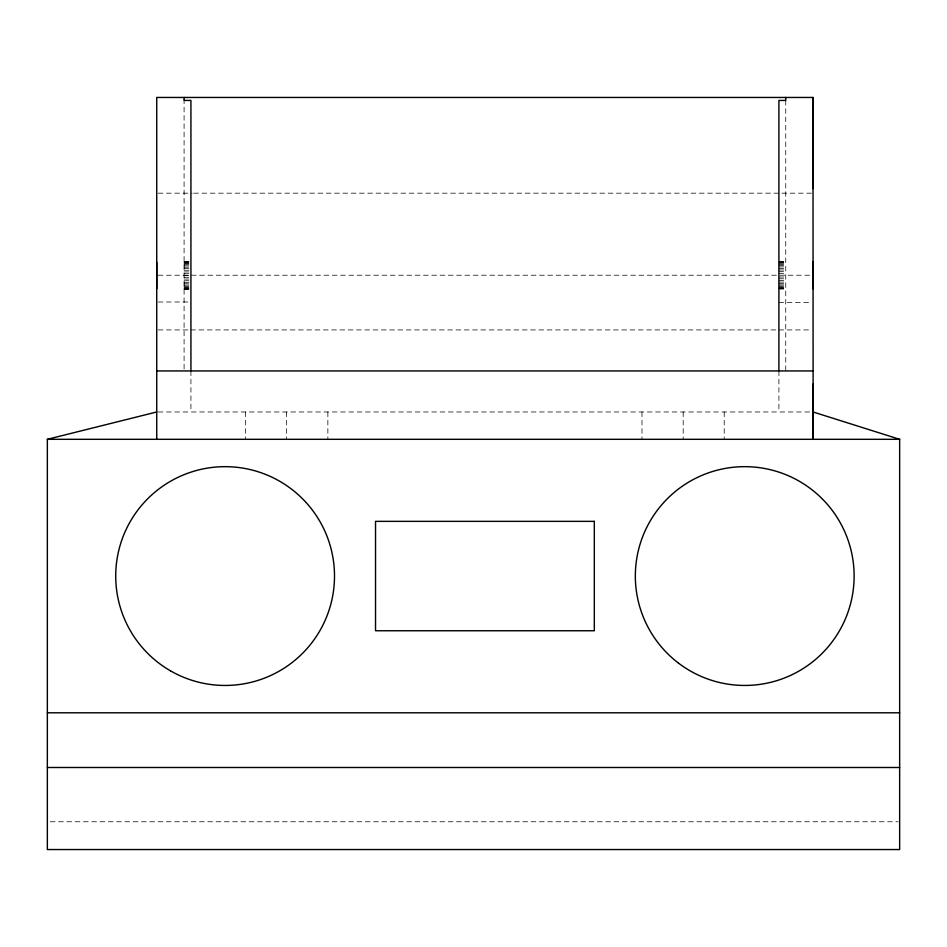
<?xml version="1.0" encoding="UTF-8"?>
<svg xmlns="http://www.w3.org/2000/svg" width="947" height="947" viewBox="0 0 947 947"><rect width="100%" height="100%" fill="white"/><g stroke="black" fill="none" stroke-linecap="round" stroke-linejoin="round"><path stroke-width="0.71" stroke-dasharray="4.74 3.55" d="M158.22 193.176L192.205 193.176M193.685 193.176L780.387 193.176M781.867 193.176L812.905 193.176M778.908 261.561L785.75 261.68M184.085 261.81L190.927 261.81M184.085 261.928L190.927 261.928M778.908 262.035L785.75 262.035M184.085 262.283L190.927 262.283M778.908 262.603L785.75 262.603M184.085 262.852L190.927 262.852M778.908 263.396L785.75 263.396M184.085 263.645L190.927 263.645M778.908 264.391L785.75 264.391M184.085 264.639L190.927 264.639M778.908 265.562L785.75 265.562M184.085 265.823L190.927 265.823M778.908 266.912L785.75 266.912M184.085 267.161L190.927 267.161M778.908 268.403L785.75 268.403M184.085 268.652L190.927 268.652M778.908 270.002L785.75 270.002M184.085 270.25L190.927 270.25M778.908 271.694L785.75 271.694M184.085 271.943L190.927 271.943M778.908 273.458L785.75 273.458M184.085 273.707L190.927 273.707M158.22 275.222L811.425 275.222M184.085 275.482L190.927 275.482M778.908 277.021L785.75 277.021M184.085 277.27L190.927 277.27M778.908 278.773L785.75 278.773M184.085 279.022L190.927 279.022M778.908 280.466L785.75 280.466M184.085 280.726L190.927 280.726M778.908 282.076L785.75 282.076M184.085 282.324L190.927 282.324M778.908 283.567L785.75 283.567M184.085 283.816L190.927 283.816M778.908 284.905L785.75 284.905M184.085 285.154L190.927 285.154M778.908 286.089L785.75 286.089M184.085 286.337L190.927 286.337M778.908 287.083L785.75 287.083M184.085 287.332L190.927 287.332M778.908 287.876L785.75 287.876M184.085 288.125L190.927 288.125M778.908 288.444L785.75 288.444M184.085 288.693L190.927 288.693M778.908 288.799L785.75 288.799M184.085 289.048L190.927 289.048M778.908 288.906L785.75 288.906M184.085 289.166L190.927 289.166M158.185 301.998L189.566 301.998M778.908 302.578L810.218 302.578M158.22 329.923L189.258 329.923M190.738 329.923L777.44 329.923M778.919 329.923L811.425 329.923M158.22 411.969L811.425 411.969M50.309 821.759L898.17 821.759M785.75 100.441L785.75 370.94M778.908 370.94L778.908 411.969M724.218 411.969L724.218 439.313M683.189 411.969L683.201 439.313M641.983 411.969L641.983 439.313M327.863 411.969L327.863 439.313M286.645 411.969L286.61 439.313M245.628 411.969L245.628 439.313M190.927 370.94L190.927 411.969M184.085 98.938L184.085 370.94"/><path stroke-width="1.42" d="M156.74 262.295L156.752 288.705M813 188.548L813.094 97.458L156.74 97.458L156.74 439.313M813.047 411.969L899.65 439.313L899.65 849.542L47.35 849.542L47.35 439.313L156.74 411.969M156.74 370.94L813.094 370.94L813.094 439.313L813 384.127M47.35 439.313L899.65 439.313M47.35 712.795L899.65 712.795M47.35 767.496L899.65 767.496M812.988 97.458L813.094 370.94M813.094 262.591L813.094 261.55L813.106 288.894L813.106 287.864M785.75 97.458L785.75 100.441L778.908 100.441L778.908 370.94M190.927 370.94L190.927 100.441L184.085 100.441L184.085 97.458M594.314 521.359L375.533 521.359L375.533 630.749L594.314 630.749L594.314 521.359M678.135 662.841A109.39 109.39 0 0 0 853.188 590.336A109.39 109.39 0 0 0 702.863 474.992A109.39 109.39 0 0 0 678.135 662.841M170.413 670.796A109.39 109.39 0 0 0 334.504 576.06A109.39 109.39 0 0 0 170.413 481.325A109.39 109.39 0 0 0 170.413 670.796"/></g></svg>
